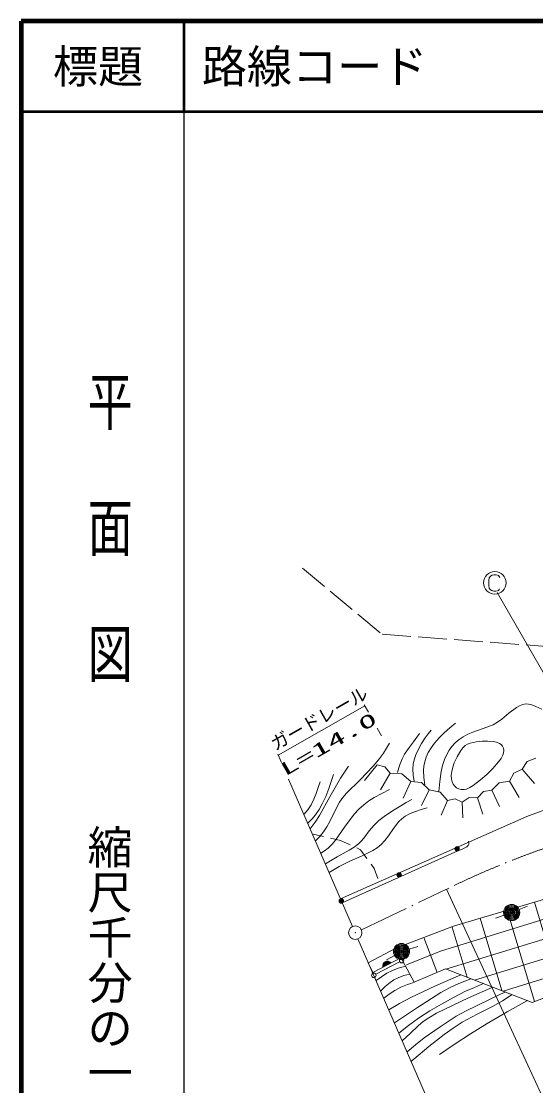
# Model space of a CAD drawing. Units: millimetres, scale not verified. Extents: x 61922 to 701922, y 6976 to 366976.
# Drawn here: x 61922 to 118918, y 249031 to 366976 of the extents above; entities that cross this region are included whole.
import ezdxf
from ezdxf.enums import TextEntityAlignment as Align

# ---------------------------------------------------------------- set-up
doc = ezdxf.new("R2010")
doc.units = ezdxf.units.MM
doc.header["$LTSCALE"] = 1000
for name, pattern in [('USER1', [7.000001, 5.508197, -0.688525, 0.114754, -0.688525]), ('USER2', [4, 3.2, -0.8]), ('USER3', [2, 1.2, -0.8])]:
    doc.linetypes.add(name, pattern=pattern)
for name, color, linetype, lineweight in [('M-TTL', 2, 'Continuous', 140), ('M-TTL-BAND', 7, 'Continuous', 25), ('M-TTL-LINE', 7, 'Continuous', 50), ('S-BGD', 1, 'Continuous', 13), ('S-BGD-HTXT', 6, 'Continuous', 13), ('S-BMK', 3, 'USER1', 13)]:
    doc.layers.add(name, color=color, linetype=linetype, lineweight=lineweight)
doc.layers.add('M-TTL-TXT', color=7, linetype='Continuous')
doc.styles.add('@ＭＳ ゴシック', font='')
doc.styles.add('ＭＳ ゴシック', font='')
doc.styles.get('@ＭＳ ゴシック').set_extended_font_data('@MS Gothic')
doc.styles.get('ＭＳ ゴシック').set_extended_font_data('MS Gothic')

msp = doc.modelspace()

# ---------------------------------------------------------------- linework, layer by layer
at = {"layer": 'M-TTL'}
for p, q in [((61922, 366976), (61922, 6976)), ((701922, 366976), (61922, 366976))]:
    msp.add_line(p, q, dxfattribs=at)
at = {"layer": 'M-TTL-BAND'}
msp.add_line((79922, 356976), (79922, 6976), dxfattribs=at)
at = {"layer": 'M-TTL-LINE'}
for p, q in [((79922, 366976), (79922, 356976)), ((61922, 356976), (701922, 356976))]:
    msp.add_line(p, q, dxfattribs=at)
at = {"layer": 'S-BGD', "linetype": 'USER2'}
for p, q in [((93062, 306385), (101890, 299051)), ((101890, 299051), (122125, 297557))]:
    msp.add_line(p, q, dxfattribs=at)
at = {"layer": 'S-BGD'}
for p, q in [((113897, 305480), (113779, 305305)), ((114097, 305618), (113897, 305480)), ((114291, 305655), (114097, 305618)), ((114535, 305655), (114291, 305655)), ((114679, 305618), (114535, 305655)), ((114797, 305549), (114679, 305618)), ((114885, 305461), (114797, 305549)), ((113779, 305305), (113729, 305055)), ((113729, 305055), (113729, 304443)), ((113729, 304443), (113779, 304180)), ((114935, 305343), (114885, 305461)), ((113779, 304180), (113872, 304024)), ((113872, 304024), (114054, 303893)), ((114054, 303893), (114279, 303843)), ((114279, 303843), (114516, 303843)), ((114516, 303843), (114697, 303861)), ((114636, 303692), (126559, 282932)), ((114697, 303861), (114791, 303918)), ((114791, 303918), (114879, 303999)), ((114879, 303999), (114916, 304086)), ((117505, 291281), (117806, 291332)), ((117806, 291332), (118107, 291322)), ((99919, 291229), (100374, 290405)), ((115162, 289652), (115934, 290310)), ((115934, 290310), (116772, 290945)), ((116772, 290945), (117129, 291142)), ((117129, 291142), (117505, 291281)), ((118107, 291322), (118505, 291229)), ((118505, 291229), (118913, 291068)), ((118913, 291068), (119592, 290738)), ((109398, 288683), (110023, 289206)), ((113098, 288596), (114188, 289020)), ((114188, 289020), (114688, 289308)), ((114688, 289308), (115162, 289652)), ((101341, 288653), (101816, 287791)), ((105384, 287145), (106050, 288052)), ((106683, 287584), (106997, 288008)), ((106997, 288008), (107324, 288422)), ((108231, 287596), (108787, 288141)), ((108787, 288141), (109398, 288683)), ((110886, 287696), (111411, 287984)), ((111411, 287984), (111963, 288219)), ((111963, 288219), (113098, 288596)), ((102404, 286416), (102729, 286998)), ((104710, 286248), (105384, 287145)), ((105880, 286263), (106258, 286943)), ((106258, 286943), (106683, 287584)), ((107341, 286486), (107716, 287005)), ((107716, 287005), (108231, 287596)), ((109340, 286220), (109640, 286630)), ((109640, 286630), (109993, 287010)), ((109993, 287010), (110420, 287376)), ((110420, 287376), (110886, 287696)), ((110841, 286471), (111108, 286728)), ((111108, 286728), (111373, 286887)), ((111373, 286887), (111672, 286994)), ((111672, 286994), (112331, 287127)), ((112331, 287127), (112983, 287198)), ((112983, 287198), (113571, 287209)), ((113571, 287209), (114212, 287158)), ((114212, 287158), (114571, 287087)), ((114571, 287087), (114894, 286961)), ((114894, 286961), (115085, 286828)), ((115085, 286828), (115234, 286651)), ((115234, 286651), (115336, 286422)), ((101505, 285141), (102053, 285863)), ((102053, 285863), (102404, 286416)), ((104110, 285244), (104383, 285760)), ((104383, 285760), (104710, 286248)), ((105442, 285132), (105632, 285706)), ((105632, 285706), (105880, 286263)), ((106624, 284930), (106793, 285444)), ((106793, 285444), (107020, 285941)), ((107020, 285941), (107341, 286486)), ((108826, 285189), (109055, 285715)), ((109055, 285715), (109340, 286220)), ((109893, 284820), (110215, 285486)), ((110215, 285486), (110611, 286164)), ((110611, 286164), (110841, 286471)), ((115283, 285654), (115073, 285283)), ((115362, 285907), (115283, 285654)), ((115336, 286422), (115380, 286172)), ((115380, 286172), (115362, 285907)), ((97716, 283775), (98158, 284451)), ((99460, 282938), (100909, 284454)), ((101335, 284600), (99942, 282835)), ((100909, 284454), (101505, 285141)), ((101335, 284600), (102218, 284378)), ((102218, 284378), (102791, 283671)), ((103607, 283737), (103830, 284500)), ((103830, 284500), (104110, 285244)), ((105299, 284151), (105340, 284644)), ((105340, 284644), (105442, 285132)), ((106495, 283961), (106529, 284444)), ((106529, 284444), (106624, 284930)), ((108450, 283835), (108607, 284514)), ((108607, 284514), (108826, 285189)), ((109607, 283833), (109724, 284345)), ((109724, 284345), (109893, 284820)), ((114799, 284925), (114165, 284186)), ((115073, 285283), (114799, 284925)), ((117405, 284104), (117962, 284961)), ((117962, 284961), (118922, 285312)), ((96105, 281042), (97285, 283092)), ((96265, 282737), (96511, 283533)), ((97285, 283092), (97716, 283775)), ((102791, 283671), (101707, 281813)), ((102791, 283671), (104091, 283588)), ((104091, 283588), (105082, 282742)), ((105339, 283449), (105299, 284151)), ((105439, 282753), (105339, 283449)), ((106535, 283174), (106495, 283961)), ((106636, 282380), (106535, 283174)), ((108288, 282736), (108450, 283835)), ((109563, 283414), (109607, 283833)), ((109580, 283001), (109563, 283414)), ((113505, 283508), (112796, 282906)), ((114165, 284186), (113505, 283508)), ((116012, 282773), (116486, 283671)), ((116486, 283671), (117405, 284104)), ((117405, 284104), (118798, 282525)), ((94599, 281428), (94821, 282063)), ((94821, 282063), (95032, 282709)), ((95658, 281085), (95997, 281951)), ((95997, 281951), (96265, 282737)), ((97957, 281455), (99460, 282938)), ((105082, 282742), (104246, 280884)), ((105082, 282742), (106258, 282618)), ((106258, 282618), (107125, 281813)), ((108187, 281634), (108288, 282736)), ((109647, 282708), (109580, 283001)), ((109766, 282449), (109647, 282708)), ((109941, 282228), (109766, 282449)), ((110157, 282052), (109941, 282228)), ((110414, 281920), (110157, 282052)), ((110676, 281850), (110414, 281920)), ((111244, 281908), (110977, 281847)), ((111625, 282077), (111244, 281908)), ((111993, 282307), (111625, 282077)), ((112796, 282906), (111993, 282307)), ((114061, 281782), (114871, 282603)), ((114871, 282603), (116012, 282773)), ((116012, 282773), (117095, 280977)), ((117947, 278864), (127122, 282334)), ((94027, 280151), (94340, 280775)), ((94340, 280775), (94599, 281428)), ((94977, 278960), (96105, 281042)), ((95268, 280252), (95658, 281085)), ((97178, 280450), (97543, 280969)), ((97543, 280969), (97957, 281455)), ((100445, 280596), (101032, 280970)), ((101032, 280970), (101867, 281421)), ((101867, 281421), (102725, 281837)), ((104583, 280407), (105202, 280752)), ((107125, 281813), (106258, 280079)), ((107125, 281813), (108328, 281560)), ((108328, 281560), (109138, 280637)), ((109138, 280637), (109989, 280817)), ((109989, 280817), (110779, 280451)), ((110695, 281847), (110676, 281850)), ((110977, 281847), (110695, 281847)), ((110779, 280451), (111548, 280982)), ((111548, 280982), (112482, 280946)), ((112482, 280946), (113132, 281627)), ((112482, 280946), (113070, 279119)), ((113132, 281627), (114061, 281782)), ((114061, 281782), (114897, 279955)), ((93240, 279076), (93659, 279597)), ((93659, 279597), (94027, 280151)), ((94524, 279053), (94919, 279631)), ((94919, 279631), (95268, 280252)), ((96616, 279396), (97178, 280450)), ((98818, 279104), (99331, 279656)), ((99331, 279656), (99891, 280172)), ((99891, 280172), (100445, 280596)), ((103040, 279490), (103977, 280060)), ((103977, 280060), (104583, 280407)), ((105595, 279416), (106239, 279635)), ((106239, 279635), (106898, 279836)), ((109138, 280637), (108457, 278996)), ((110779, 280451), (110841, 278717)), ((93655, 278119), (94112, 278566)), ((94112, 278566), (94524, 279053)), ((94474, 278218), (94977, 278960)), ((96102, 278301), (96616, 279396)), ((97290, 269752), (117947, 278864)), ((97749, 277695), (98818, 279104)), ((101010, 277896), (101551, 278403)), ((101551, 278403), (102140, 278871)), ((102140, 278871), (103040, 279490)), ((103735, 278305), (104077, 278616)), ((104077, 278616), (104468, 278887)), ((104468, 278887), (105011, 279175)), ((105011, 279175), (105595, 279416)), ((93921, 277509), (94474, 278218)), ((95422, 277154), (95787, 277710)), ((95787, 277710), (96102, 278301)), ((96734, 276257), (97749, 277695)), ((99995, 276626), (100479, 277280)), ((100479, 277280), (101010, 277896)), ((102614, 276711), (103155, 277534)), ((103155, 277534), (103735, 278305)), ((94505, 276163), (94988, 276640)), ((94988, 276640), (95422, 277154)), ((96350, 275780), (96734, 276257)), ((99270, 275816), (99653, 276199)), ((99653, 276199), (99995, 276626)), ((101779, 275756), (102217, 276212)), ((102217, 276212), (102614, 276711)), ((111469, 276121), (111498, 276033)), ((111498, 276033), (111513, 275927)), ((95097, 274800), (95529, 275051)), ((95529, 275051), (95931, 275355)), ((95931, 275355), (96350, 275780)), ((96912, 274390), (98261, 275140)), ((97479, 269277), (110307, 275050)), ((98261, 275140), (98786, 275456)), ((98786, 275456), (99270, 275816)), ((99622, 274469), (100887, 275078)), ((100887, 275078), (101346, 275389)), ((101346, 275389), (101779, 275756)), ((109827, 266712), (139959, 275679)), ((110307, 275050), (110763, 275255)), ((111219, 275460), (110763, 275255)), ((111295, 275503), (111219, 275460)), ((111366, 275559), (111295, 275503)), ((111432, 275638), (111366, 275559)), ((111478, 275730), (111432, 275638)), ((111504, 275813), (111478, 275730)), ((111513, 275927), (111504, 275813)), ((95617, 273603), (96912, 274390)), ((97157, 273316), (98323, 273910)), ((98323, 273910), (99622, 274469)), ((140036, 273690), (108357, 263956)), ((96022, 272670), (97157, 273316)), ((140670, 271694), (108976, 261955)), ((117094, 268551), (118023, 268923)), ((121715, 259476), (118768, 269386)), ((137806, 268623), (112137, 260735)), ((115408, 267921), (114464, 267593)), ((118784, 258362), (115770, 268495)), ((103415, 264262), (109827, 266712)), ((111324, 261049), (109671, 266608)), ((115162, 259568), (112773, 267604)), ((107995, 261573), (106517, 265461)), ((137082, 266210), (115297, 259516)), ((100350, 262659), (103415, 264262)), ((103415, 264262), (105448, 260509)), ((103415, 264262), (103989, 263216)), ((104912, 264158), (105870, 264443)), ((118533, 258267), (136779, 265200)), ((103989, 263216), (100870, 261582)), ((103259, 263471), (102381, 262992)), ((108357, 263956), (104588, 262437)), ((100870, 261582), (100350, 262659)), ((101197, 261373), (103837, 262767)), ((101969, 262288), (101974, 262401)), ((101987, 262167), (101969, 262288)), ((102770, 262719), (101973, 262301)), ((101974, 262401), (102010, 262543)), ((101977, 262374), (102706, 262755)), ((101980, 262234), (102821, 262675)), ((102872, 262631), (101987, 262167)), ((102637, 262790), (101992, 262452)), ((102010, 262543), (102079, 262647)), ((102016, 262536), (102552, 262816)), ((102079, 262647), (102166, 262735)), ((102419, 262817), (102089, 262644)), ((102166, 262735), (102303, 262807)), ((102303, 262807), (102425, 262828)), ((102425, 262828), (102550, 262826)), ((102550, 262826), (102687, 262774)), ((102687, 262774), (102786, 262716)), ((102786, 262716), (102872, 262631)), ((103045, 261794), (103694, 262040)), ((103694, 262040), (104084, 262164)), ((104084, 262164), (104490, 262278)), ((105448, 260509), (108941, 261968)), ((108941, 261968), (118533, 258267)), ((101231, 260678), (101814, 261112)), ((101814, 261112), (102434, 261498)), ((102434, 261498), (103045, 261794)), ((103214, 260746), (102775, 260449)), ((103683, 260991), (103214, 260746)), ((104313, 261225), (103683, 260991)), ((104964, 261403), (104313, 261225)), ((107832, 260091), (110608, 261325)), ((111060, 260631), (111739, 260889)), ((102246, 260008), (101737, 259513)), ((102775, 260449), (102246, 260008)), ((102675, 259177), (103307, 259590)), ((103307, 259590), (103989, 259938)), ((103989, 259938), (104701, 260233)), ((104701, 260233), (105069, 260371)), ((105069, 260371), (105448, 260509)), ((105077, 258811), (107832, 260091)), ((108399, 259375), (109380, 259892)), ((109380, 259892), (110397, 260360)), ((109799, 258810), (111141, 259491)), ((110397, 260360), (111060, 260631)), ((111141, 259491), (112133, 259931)), ((114165, 259952), (111464, 258750)), ((112133, 259931), (113150, 260344)), ((102082, 258718), (102675, 259177)), ((103842, 258139), (105077, 258811)), ((105814, 257708), (108399, 259375)), ((108484, 258074), (109799, 258810)), ((111464, 258750), (108781, 257491)), ((112371, 257896), (113962, 258648)), ((113962, 258648), (115552, 259417)), ((115239, 258439), (114117, 257807)), ((116323, 259120), (115239, 258439)), ((118022, 258464), (115762, 257226)), ((102646, 257420), (103842, 258139)), ((103266, 255993), (105814, 257708)), ((105933, 256501), (107192, 257313)), ((107192, 257313), (108484, 258074)), ((108781, 257491), (107911, 257054)), ((110097, 256744), (111215, 257344)), ((111215, 257344), (112371, 257896)), ((114117, 257807), (112430, 256960)), ((115762, 257226), (113530, 255934)), ((104830, 255698), (105933, 256501)), ((106465, 256134), (105891, 255652)), ((107074, 256566), (106465, 256134)), ((107911, 257054), (107074, 256566)), ((108323, 255562), (110097, 256744)), ((110773, 256062), (109766, 255410)), ((112430, 256960), (110773, 256062)), ((103764, 254846), (104830, 255698)), ((105010, 254834), (104127, 254009)), ((105891, 255652), (105010, 254834)), ((106577, 254326), (108323, 255562)), ((109766, 255410), (108784, 254703)), ((111695, 254796), (109894, 253607)), ((113530, 255934), (111695, 254796)), ((105596, 253573), (106577, 254326)), ((108784, 254703), (107076, 253358)), ((109894, 253607), (109083, 253057)), ((104661, 252780), (105596, 253573)), ((107076, 253358), (105402, 251963)), ((109083, 253057), (108274, 252505)), ((105264, 251847), (105119, 251725)), ((105402, 251963), (105264, 251847))]:
    msp.add_line(p, q, dxfattribs=at)
at = {"layer": 'S-BGD', "linetype": 'USER3'}
for p, q in [((94246, 276914), (97278, 276208)), ((97278, 276208), (99515, 275178)), ((99515, 275178), (101016, 273117)), ((101016, 273117), (101517, 271763))]:
    msp.add_line(p, q, dxfattribs=at)
at = {"layer": 'S-BGD'}
for centre, radius in [((114385, 304749), 1244), ((110205, 275276), 249), ((110205, 275276), 220), ((110205, 275276), 191), ((110205, 275276), 161), ((110205, 275276), 132), ((110205, 275276), 97.5), ((110205, 275276), 67.5), ((110205, 275276), 38.8), ((110205, 275276), 7.5), ((103791, 272390), 249), ((103791, 272390), 220), ((103791, 272390), 191), ((103791, 272390), 161), ((103791, 272390), 132), ((103791, 272390), 97.5), ((103791, 272390), 67.5), ((103791, 272390), 38.8), ((103791, 272390), 7.5), ((97377, 269504), 249), ((97377, 269504), 220), ((97377, 269504), 191), ((97377, 269504), 161), ((97377, 269504), 132), ((97377, 269504), 97.5), ((97377, 269504), 67.5), ((97377, 269504), 38.8), ((97377, 269504), 7.5), ((116258, 268217), 896), ((116258, 268217), 792), ((116258, 268217), 688), ((116258, 268217), 580), ((116258, 268217), 477), ((116258, 268217), 351), ((116258, 268217), 243), ((116258, 268217), 140), ((116258, 268217), 27), ((104049, 263902), 896), ((104049, 263902), 792), ((104049, 263902), 688), ((104049, 263902), 580), ((104049, 263902), 477), ((104049, 263902), 351), ((104049, 263902), 243), ((104058, 262884), 249), ((104049, 263902), 140), ((104049, 263902), 27), ((100976, 261256), 249)]:
    msp.add_circle(centre, radius, dxfattribs=at)
at = {"layer": 'S-BGD-HTXT'}
for p, q in [((90380, 285660), (99969, 291139)), ((90336, 285762), (90736, 284840)), ((91538, 282994), (98626, 266675)), ((128004, 229843), (109017, 270792)), ((99224, 265299), (108701, 243478))]:
    msp.add_line(p, q, dxfattribs=at)
at = {"layer": 'S-BMK'}
msp.add_line((99602, 266309), (109017, 270792), dxfattribs=at)
at = {"layer": 'S-BMK', "linetype": 'Continuous'}
for radius in [746, 22.5]:
    msp.add_circle((98925, 265987), radius, dxfattribs=at)
at = {"layer": 'S-BMK'}
msp.add_arc((151979, 183359), 97418, 91.77924, 116.168, dxfattribs=at)

# ---------------------------------------------------------------- texts
at = {"layer": 'M-TTL-BAND', "style": '@ＭＳ ゴシック', "width": 1.4}
msp.add_text('平  面  図', height=3666, rotation=270, dxfattribs=at).set_placement((71699, 293451), align=Align.MIDDLE_RIGHT)
at = {"layer": 'M-TTL-BAND', "style": '@ＭＳ ゴシック'}
msp.add_text('縮尺千分の一', height=3666, rotation=270, dxfattribs=at).set_placement((71699, 248006), align=Align.MIDDLE_RIGHT)
at = {"layer": 'M-TTL-TXT', "style": 'ＭＳ ゴシック'}
msp.add_text('標題', height=3666, dxfattribs=at).set_placement((70422, 361976), align=Align.MIDDLE_CENTER)
msp.add_text('路線コード', height=3666, dxfattribs=at).set_placement((81922, 361976), align=Align.MIDDLE_LEFT)
at = {"layer": 'S-BGD-HTXT', "style": 'ＭＳ ゴシック'}
msp.add_text('ガードレール', height=1466, rotation=29.7, dxfattribs=at).set_placement((90293, 285738), align=Align.BOTTOM_LEFT)
at = {"layer": 'S-BGD-HTXT', "style": 'ＭＳ ゴシック', "width": 2}
msp.add_text('L=14.0', height=1466, rotation=30, dxfattribs=at).set_placement((91358, 282890), align=Align.BOTTOM_LEFT)

doc.saveas('drawing.dxf')
